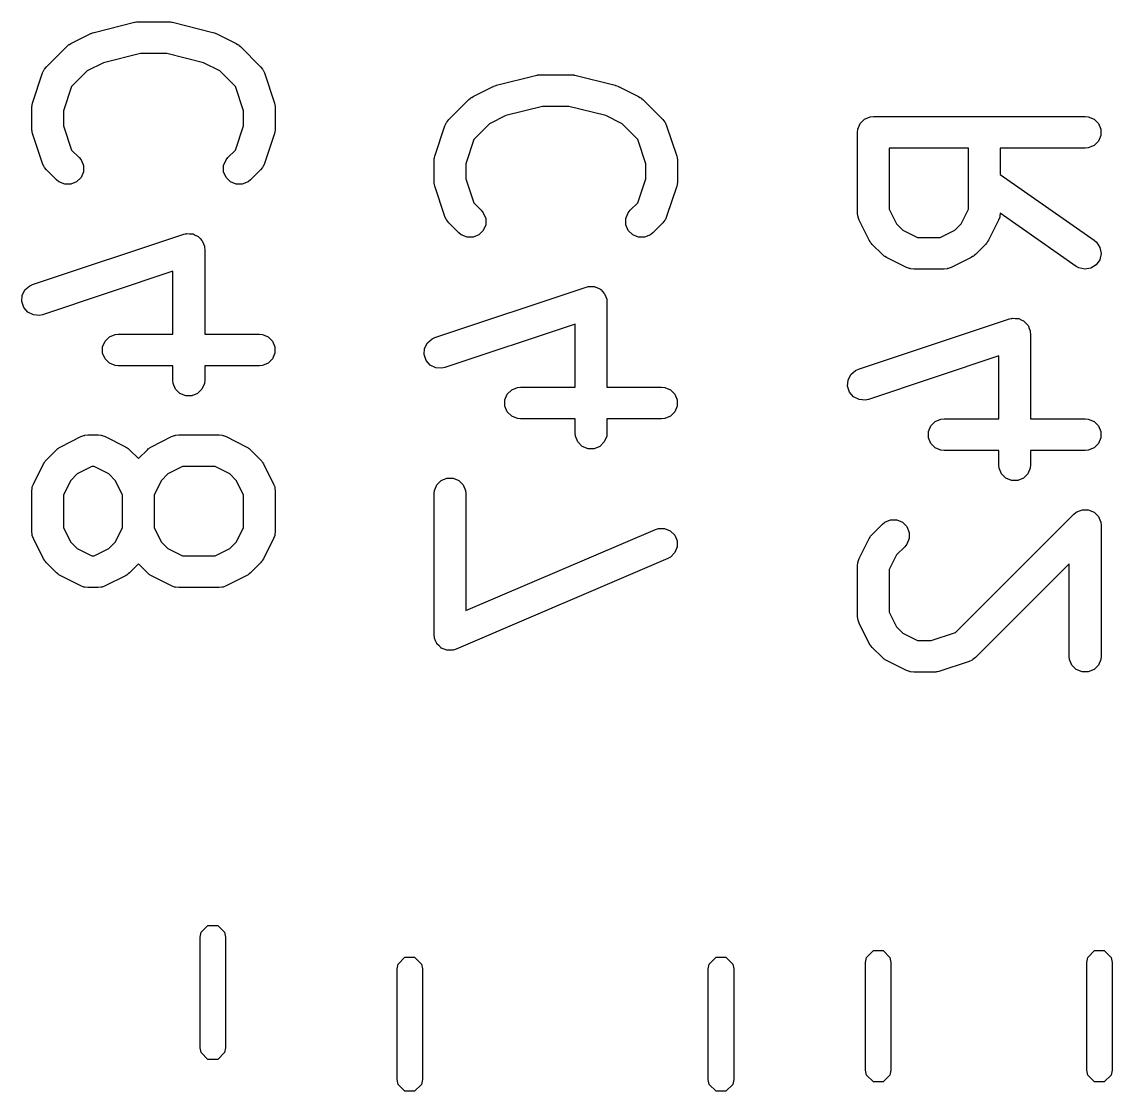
# Model space of a CAD drawing. Header units: inches. Extents: x 1.47 to 5.17, y -6.85 to -1.2.
# Drawn here: x 2.5722 to 2.7749, y -5.1759 to -4.9769 of the extents above; entities that cross this region are included whole.
import ezdxf

# ---------------------------------------------------------------- set-up
doc = ezdxf.new("R2010")
doc.units = ezdxf.units.IN
doc.header["$MEASUREMENT"] = 0
doc.layers.add('B.Silkscreen', color=31, linetype='CONTINUOUS', true_color=0xe8b2a7)

msp = doc.modelspace()

# ---------------------------------------------------------------- linework, layer by layer
at = {"layer": 'B.Silkscreen', "linetype": 'CONTINUOUS'}
for p, q in [((2.58562, -4.97886), (2.59312, -4.97698)), ((2.59312, -4.97698), (2.59322, -4.97697)), ((2.59322, -4.97697), (2.59326, -4.97695)), ((2.59326, -4.97695), (2.59348, -4.97693)), ((2.59348, -4.97693), (2.59369, -4.9769)), ((2.59369, -4.9769), (2.59373, -4.9769)), ((2.59373, -4.9769), (2.59383, -4.97689)), ((2.59383, -4.97689), (2.59946, -4.97689)), ((2.59946, -4.97689), (2.59956, -4.9769)), ((2.59956, -4.9769), (2.5996, -4.9769)), ((2.5996, -4.9769), (2.59982, -4.97693)), ((2.59982, -4.97693), (2.60003, -4.97695)), ((2.60003, -4.97695), (2.60007, -4.97697)), ((2.60007, -4.97697), (2.60017, -4.97698)), ((2.60017, -4.97698), (2.60767, -4.97886)), ((2.58127, -4.98095), (2.58501, -4.97908)), ((2.58501, -4.97908), (2.58506, -4.97906)), ((2.58506, -4.97906), (2.58507, -4.97905)), ((2.58507, -4.97905), (2.58532, -4.97896)), ((2.58532, -4.97896), (2.58556, -4.97887)), ((2.58556, -4.97887), (2.58558, -4.97887)), ((2.58558, -4.97887), (2.58562, -4.97886)), ((2.60767, -4.97886), (2.60772, -4.97887)), ((2.60772, -4.97887), (2.60774, -4.97887)), ((2.60774, -4.97887), (2.60798, -4.97896)), ((2.60798, -4.97896), (2.60822, -4.97905)), ((2.60822, -4.97905), (2.60824, -4.97906)), ((2.60824, -4.97906), (2.60828, -4.97908)), ((2.60828, -4.97908), (2.61203, -4.98095)), ((2.5805, -4.98151), (2.58072, -4.98132)), ((2.58072, -4.98132), (2.58078, -4.98126)), ((2.58078, -4.98126), (2.58086, -4.98121)), ((2.58086, -4.98121), (2.58095, -4.98114)), ((2.58095, -4.98114), (2.58102, -4.98111)), ((2.58102, -4.98111), (2.58127, -4.98095)), ((2.61203, -4.98095), (2.61228, -4.98111)), ((2.61228, -4.98111), (2.61235, -4.98114)), ((2.61235, -4.98114), (2.61243, -4.98121)), ((2.61243, -4.98121), (2.61252, -4.98126)), ((2.61252, -4.98126), (2.61257, -4.98132)), ((2.61257, -4.98132), (2.6128, -4.98151)), ((2.57675, -4.98526), (2.5805, -4.98151)), ((2.5942, -4.9828), (2.58737, -4.98451)), ((2.5991, -4.9828), (2.5942, -4.9828)), ((2.60593, -4.98451), (2.5991, -4.9828)), ((2.6128, -4.98151), (2.61654, -4.98526)), ((2.57638, -4.9857), (2.57675, -4.98526)), ((2.58737, -4.98451), (2.58433, -4.98602)), ((2.60896, -4.98602), (2.60593, -4.98451)), ((2.61654, -4.98526), (2.61691, -4.9857)), ((2.57416, -4.99204), (2.57603, -4.98641)), ((2.57603, -4.98641), (2.57627, -4.98588)), ((2.57627, -4.98588), (2.57634, -4.9858)), ((2.57634, -4.9858), (2.57638, -4.9857)), ((2.58433, -4.98602), (2.58142, -4.98894)), ((2.61188, -4.98894), (2.60896, -4.98602)), ((2.61691, -4.9857), (2.61695, -4.9858)), ((2.61695, -4.9858), (2.61702, -4.98588)), ((2.61702, -4.98588), (2.61726, -4.98641)), ((2.61726, -4.98641), (2.61913, -4.99204)), ((2.66042, -4.9887), (2.66792, -4.98682)), ((2.66792, -4.98682), (2.66802, -4.98681)), ((2.66802, -4.98681), (2.66806, -4.98679)), ((2.66806, -4.98679), (2.66828, -4.98677)), ((2.66828, -4.98677), (2.66849, -4.98674)), ((2.66849, -4.98674), (2.66854, -4.98675)), ((2.66854, -4.98675), (2.66864, -4.98674)), ((2.66864, -4.98674), (2.67426, -4.98674)), ((2.67426, -4.98674), (2.67436, -4.98675)), ((2.67436, -4.98675), (2.67441, -4.98674)), ((2.67441, -4.98674), (2.67462, -4.98677)), ((2.67462, -4.98677), (2.67484, -4.98679)), ((2.67484, -4.98679), (2.67488, -4.98681)), ((2.67488, -4.98681), (2.67498, -4.98682)), ((2.67498, -4.98682), (2.68248, -4.9887)), ((2.58142, -4.98894), (2.57991, -4.99345)), ((2.61338, -4.99345), (2.61188, -4.98894)), ((2.65607, -4.9908), (2.65982, -4.98892)), ((2.65982, -4.98892), (2.65986, -4.98891)), ((2.65986, -4.98891), (2.65988, -4.98889)), ((2.65988, -4.98889), (2.66012, -4.98881)), ((2.66012, -4.98881), (2.66036, -4.98872)), ((2.66036, -4.98872), (2.66038, -4.98871)), ((2.66038, -4.98871), (2.66042, -4.9887)), ((2.68248, -4.9887), (2.68252, -4.98871)), ((2.68252, -4.98871), (2.68254, -4.98872)), ((2.68254, -4.98872), (2.68278, -4.98881)), ((2.68278, -4.98881), (2.68302, -4.98889)), ((2.68302, -4.98889), (2.68304, -4.98891)), ((2.68304, -4.98891), (2.68308, -4.98892)), ((2.68308, -4.98892), (2.68683, -4.9908)), ((2.65155, -4.9951), (2.6553, -4.99135)), ((2.6553, -4.99135), (2.65553, -4.99116)), ((2.65553, -4.99116), (2.65558, -4.99111)), ((2.65558, -4.99111), (2.65567, -4.99105)), ((2.65567, -4.99105), (2.65575, -4.99098)), ((2.65575, -4.99098), (2.65582, -4.99095)), ((2.65582, -4.99095), (2.65607, -4.9908)), ((2.68683, -4.9908), (2.68708, -4.99095)), ((2.68708, -4.99095), (2.68715, -4.99098)), ((2.68715, -4.99098), (2.68723, -4.99105)), ((2.68723, -4.99105), (2.68732, -4.99111)), ((2.68732, -4.99111), (2.68737, -4.99116)), ((2.68737, -4.99116), (2.6876, -4.99135)), ((2.6876, -4.99135), (2.69135, -4.9951)), ((2.57401, -4.99297), (2.57404, -4.99268)), ((2.57401, -4.99672), (2.57401, -4.99297)), ((2.57403, -4.9926), (2.57406, -4.9925)), ((2.57404, -4.99268), (2.57403, -4.9926)), ((2.57406, -4.9925), (2.57407, -4.99239)), ((2.57407, -4.99239), (2.5741, -4.99232)), ((2.5741, -4.99232), (2.57416, -4.99204)), ((2.57991, -4.99345), (2.57991, -4.99624)), ((2.61338, -4.99624), (2.61338, -4.99345)), ((2.61913, -4.99204), (2.6192, -4.99232)), ((2.6192, -4.99232), (2.61923, -4.99239)), ((2.61923, -4.99239), (2.61924, -4.9925)), ((2.61924, -4.9925), (2.61926, -4.9926)), ((2.61926, -4.9926), (2.61926, -4.99268)), ((2.61926, -4.99268), (2.61928, -4.99297)), ((2.61928, -4.99297), (2.61928, -4.99672)), ((2.669, -4.99264), (2.66217, -4.99435)), ((2.6739, -4.99264), (2.669, -4.99264)), ((2.68073, -4.99435), (2.6739, -4.99264)), ((2.65114, -4.99565), (2.65118, -4.99555)), ((2.65118, -4.99555), (2.65155, -4.9951)), ((2.66217, -4.99435), (2.65914, -4.99587)), ((2.68376, -4.99587), (2.68073, -4.99435)), ((2.69135, -4.9951), (2.69171, -4.99555)), ((2.69171, -4.99555), (2.69176, -4.99565)), ((2.72805, -4.99583), (2.72886, -4.99501)), ((2.72886, -4.99501), (2.72993, -4.99457)), ((2.72993, -4.99457), (2.7305, -4.99452)), ((2.7305, -4.99452), (2.76987, -4.99452)), ((2.76987, -4.99452), (2.77045, -4.99457)), ((2.77045, -4.99457), (2.77152, -4.99501)), ((2.77152, -4.99501), (2.77233, -4.99583)), ((2.57404, -4.99701), (2.57401, -4.99672)), ((2.57403, -4.99709), (2.57404, -4.99701)), ((2.57406, -4.99719), (2.57403, -4.99709)), ((2.57407, -4.9973), (2.57406, -4.99719)), ((2.5741, -4.99737), (2.57407, -4.9973)), ((2.57416, -4.99765), (2.5741, -4.99737)), ((2.57991, -4.99624), (2.58142, -5.00075)), ((2.61188, -5.00075), (2.61338, -4.99624)), ((2.6192, -4.99737), (2.61913, -4.99765)), ((2.61923, -4.9973), (2.6192, -4.99737)), ((2.61924, -4.99719), (2.61923, -4.9973)), ((2.61926, -4.99709), (2.61924, -4.99719)), ((2.61928, -4.99672), (2.61926, -4.99701)), ((2.61926, -4.99701), (2.61926, -4.99709)), ((2.64896, -5.00188), (2.65084, -4.99625)), ((2.65084, -4.99625), (2.65107, -4.99573)), ((2.65107, -4.99573), (2.65114, -4.99565)), ((2.65914, -4.99587), (2.65622, -4.99878)), ((2.68668, -4.99878), (2.68376, -4.99587)), ((2.69176, -4.99565), (2.69183, -4.99573)), ((2.69183, -4.99573), (2.69206, -4.99625)), ((2.69206, -4.99625), (2.69394, -5.00188)), ((2.72755, -4.99747), (2.72761, -4.99689)), ((2.72755, -5.01247), (2.72755, -4.99747)), ((2.72761, -4.99689), (2.72805, -4.99583)), ((2.77233, -4.99583), (2.77277, -4.99689)), ((2.77277, -4.99689), (2.77277, -4.99805)), ((2.57603, -5.00328), (2.57416, -4.99765)), ((2.61913, -4.99765), (2.61726, -5.00328)), ((2.65622, -4.99878), (2.65472, -5.00329)), ((2.68818, -5.00329), (2.68668, -4.99878)), ((2.77233, -4.99911), (2.77152, -4.99992)), ((2.77277, -4.99805), (2.77233, -4.99911)), ((2.58142, -5.00075), (2.5828, -5.00213)), ((2.61049, -5.00213), (2.61188, -5.00075)), ((2.74817, -5.00042), (2.73346, -5.00042)), ((2.73346, -5.00042), (2.73346, -5.01177)), ((2.74817, -5.01177), (2.74817, -5.00042)), ((2.76987, -5.00042), (2.75408, -5.00042)), ((2.75408, -5.00042), (2.75408, -5.00531)), ((2.77045, -5.00037), (2.76987, -5.00042)), ((2.77152, -4.99992), (2.77045, -5.00037)), ((2.57627, -5.00381), (2.57603, -5.00328)), ((2.5828, -5.00213), (2.58317, -5.00258)), ((2.58317, -5.00258), (2.58361, -5.00364)), ((2.58361, -5.00364), (2.58361, -5.00479)), ((2.60969, -5.00364), (2.61013, -5.00258)), ((2.60969, -5.00479), (2.60969, -5.00364)), ((2.61013, -5.00258), (2.61049, -5.00213)), ((2.61726, -5.00328), (2.61702, -5.00381)), ((2.64881, -5.00281), (2.64884, -5.00252)), ((2.64881, -5.00656), (2.64881, -5.00281)), ((2.64883, -5.00244), (2.64886, -5.00234)), ((2.64884, -5.00252), (2.64883, -5.00244)), ((2.64886, -5.00234), (2.64887, -5.00224)), ((2.64887, -5.00224), (2.6489, -5.00216)), ((2.6489, -5.00216), (2.64896, -5.00188)), ((2.65472, -5.00329), (2.65472, -5.00608)), ((2.68818, -5.00608), (2.68818, -5.00329)), ((2.69394, -5.00188), (2.694, -5.00216)), ((2.694, -5.00216), (2.69403, -5.00224)), ((2.69403, -5.00224), (2.69404, -5.00234)), ((2.69404, -5.00234), (2.69406, -5.00244)), ((2.69406, -5.00244), (2.69406, -5.00252)), ((2.69406, -5.00252), (2.69409, -5.00281)), ((2.69409, -5.00281), (2.69409, -5.00656)), ((2.57634, -5.00389), (2.57627, -5.00381)), ((2.57638, -5.00398), (2.57634, -5.00389)), ((2.57675, -5.00443), (2.57638, -5.00398)), ((2.57862, -5.00631), (2.57675, -5.00443)), ((2.58361, -5.00479), (2.58317, -5.00586)), ((2.61013, -5.00586), (2.60969, -5.00479)), ((2.61654, -5.00443), (2.61467, -5.00631)), ((2.61691, -5.00398), (2.61654, -5.00443)), ((2.61695, -5.00389), (2.61691, -5.00398)), ((2.61702, -5.00381), (2.61695, -5.00389)), ((2.75408, -5.00531), (2.77157, -5.01755)), ((2.57907, -5.00667), (2.57862, -5.00631)), ((2.58013, -5.00711), (2.57907, -5.00667)), ((2.58129, -5.00711), (2.58013, -5.00711)), ((2.58235, -5.00667), (2.58129, -5.00711)), ((2.58317, -5.00586), (2.58235, -5.00667)), ((2.61094, -5.00667), (2.61013, -5.00586)), ((2.61201, -5.00711), (2.61094, -5.00667)), ((2.61316, -5.00711), (2.61201, -5.00711)), ((2.61422, -5.00667), (2.61316, -5.00711)), ((2.61467, -5.00631), (2.61422, -5.00667)), ((2.64884, -5.00685), (2.64881, -5.00656)), ((2.64883, -5.00693), (2.64884, -5.00685)), ((2.64886, -5.00703), (2.64883, -5.00693)), ((2.64887, -5.00714), (2.64886, -5.00703)), ((2.6489, -5.00721), (2.64887, -5.00714)), ((2.64896, -5.0075), (2.6489, -5.00721)), ((2.65084, -5.01312), (2.64896, -5.0075)), ((2.65472, -5.00608), (2.65622, -5.01059)), ((2.68668, -5.01059), (2.68818, -5.00608)), ((2.69394, -5.0075), (2.69206, -5.01312)), ((2.694, -5.00721), (2.69394, -5.0075)), ((2.69403, -5.00714), (2.694, -5.00721)), ((2.69404, -5.00703), (2.69403, -5.00714)), ((2.69406, -5.00693), (2.69404, -5.00703)), ((2.69409, -5.00656), (2.69406, -5.00685)), ((2.69406, -5.00685), (2.69406, -5.00693)), ((2.65622, -5.01059), (2.6576, -5.01197)), ((2.6853, -5.01197), (2.68668, -5.01059)), ((2.73346, -5.01177), (2.73481, -5.01447)), ((2.74683, -5.01447), (2.74817, -5.01177)), ((2.65107, -5.01365), (2.65084, -5.01312)), ((2.65114, -5.01373), (2.65107, -5.01365)), ((2.65118, -5.01383), (2.65114, -5.01373)), ((2.65155, -5.01427), (2.65118, -5.01383)), ((2.6576, -5.01197), (2.65797, -5.01242)), ((2.65797, -5.01242), (2.65841, -5.01348)), ((2.65841, -5.01348), (2.65841, -5.01464)), ((2.68449, -5.01348), (2.68493, -5.01242)), ((2.68449, -5.01464), (2.68449, -5.01348)), ((2.68493, -5.01242), (2.6853, -5.01197)), ((2.69171, -5.01383), (2.69135, -5.01427)), ((2.69176, -5.01373), (2.69171, -5.01383)), ((2.69183, -5.01365), (2.69176, -5.01373)), ((2.69206, -5.01312), (2.69183, -5.01365)), ((2.72761, -5.01304), (2.72755, -5.01247)), ((2.72765, -5.01314), (2.72761, -5.01304)), ((2.72766, -5.01325), (2.72765, -5.01314)), ((2.72786, -5.01379), (2.72766, -5.01325)), ((2.72974, -5.01754), (2.72786, -5.01379)), ((2.75377, -5.01379), (2.75189, -5.01754)), ((2.75398, -5.01325), (2.75377, -5.01379)), ((2.75402, -5.01304), (2.75398, -5.01314)), ((2.75398, -5.01314), (2.75398, -5.01325)), ((2.75408, -5.01251), (2.75402, -5.01304)), ((2.76818, -5.02239), (2.75408, -5.01251)), ((2.65343, -5.01615), (2.65155, -5.01427)), ((2.65797, -5.0157), (2.65715, -5.01652)), ((2.65841, -5.01464), (2.65797, -5.0157)), ((2.68493, -5.0157), (2.68449, -5.01464)), ((2.68574, -5.01652), (2.68493, -5.0157)), ((2.69135, -5.01427), (2.68947, -5.01615)), ((2.73481, -5.01447), (2.736, -5.01566)), ((2.736, -5.01566), (2.7387, -5.01701)), ((2.74293, -5.01701), (2.74563, -5.01566)), ((2.74563, -5.01566), (2.74683, -5.01447)), ((2.57415, -5.02579), (2.60227, -5.01642)), ((2.60227, -5.01642), (2.60256, -5.01635)), ((2.60256, -5.01635), (2.60263, -5.01632)), ((2.60263, -5.01632), (2.60269, -5.01632)), ((2.60269, -5.01632), (2.60284, -5.01629)), ((2.60284, -5.01629), (2.60331, -5.01632)), ((2.60331, -5.01632), (2.60378, -5.01632)), ((2.60378, -5.01632), (2.60388, -5.01636)), ((2.60388, -5.01636), (2.60399, -5.01637)), ((2.60399, -5.01637), (2.60441, -5.01658)), ((2.60441, -5.01658), (2.60485, -5.01676)), ((2.60485, -5.01676), (2.60492, -5.01684)), ((2.60492, -5.01684), (2.60502, -5.01688)), ((2.60502, -5.01688), (2.60533, -5.01724)), ((2.60533, -5.01724), (2.60566, -5.01758)), ((2.60566, -5.01758), (2.6057, -5.01767)), ((2.6057, -5.01767), (2.60577, -5.01775)), ((2.60577, -5.01775), (2.60592, -5.0182)), ((2.65387, -5.01652), (2.65343, -5.01615)), ((2.65494, -5.01696), (2.65387, -5.01652)), ((2.65609, -5.01696), (2.65494, -5.01696)), ((2.65715, -5.01652), (2.65609, -5.01696)), ((2.68681, -5.01696), (2.68574, -5.01652)), ((2.68796, -5.01696), (2.68681, -5.01696)), ((2.68903, -5.01652), (2.68796, -5.01696)), ((2.68947, -5.01615), (2.68903, -5.01652)), ((2.72989, -5.01779), (2.72974, -5.01754)), ((2.72992, -5.01786), (2.72989, -5.01779)), ((2.72999, -5.01794), (2.72992, -5.01786)), ((2.7387, -5.01701), (2.74293, -5.01701)), ((2.75171, -5.01786), (2.75164, -5.01794)), ((2.75174, -5.01779), (2.75171, -5.01786)), ((2.75189, -5.01754), (2.75174, -5.01779)), ((2.77157, -5.01755), (2.77201, -5.01792)), ((2.77201, -5.01792), (2.77263, -5.0189)), ((2.60592, -5.0182), (2.6061, -5.01864)), ((2.6061, -5.01864), (2.60612, -5.01879)), ((2.60612, -5.01879), (2.60614, -5.01885)), ((2.60614, -5.01885), (2.60613, -5.01892)), ((2.60613, -5.01892), (2.60616, -5.01922)), ((2.60616, -5.01922), (2.60616, -5.03501)), ((2.73005, -5.01803), (2.72999, -5.01794)), ((2.73011, -5.01808), (2.73005, -5.01803)), ((2.73029, -5.0183), (2.73011, -5.01808)), ((2.73217, -5.02018), (2.73029, -5.0183)), ((2.75134, -5.0183), (2.74947, -5.02018)), ((2.75153, -5.01808), (2.75134, -5.0183)), ((2.75158, -5.01803), (2.75153, -5.01808)), ((2.75164, -5.01794), (2.75158, -5.01803)), ((2.77263, -5.0189), (2.77283, -5.02003)), ((2.73239, -5.02037), (2.73217, -5.02018)), ((2.73244, -5.02042), (2.73239, -5.02037)), ((2.73253, -5.02048), (2.73244, -5.02042)), ((2.73261, -5.02055), (2.73253, -5.02048)), ((2.73269, -5.02058), (2.73261, -5.02055)), ((2.73293, -5.02073), (2.73269, -5.02058)), ((2.73668, -5.02261), (2.73293, -5.02073)), ((2.7487, -5.02073), (2.74495, -5.02261)), ((2.74895, -5.02058), (2.7487, -5.02073)), ((2.74902, -5.02055), (2.74895, -5.02058)), ((2.7491, -5.02048), (2.74902, -5.02055)), ((2.74919, -5.02042), (2.7491, -5.02048)), ((2.74924, -5.02037), (2.74919, -5.02042)), ((2.74947, -5.02018), (2.74924, -5.02037)), ((2.77258, -5.02116), (2.77192, -5.0221)), ((2.77283, -5.02003), (2.77258, -5.02116)), ((2.60026, -5.02331), (2.57602, -5.03139)), ((2.60026, -5.03501), (2.60026, -5.02331)), ((2.73722, -5.02281), (2.73668, -5.02261)), ((2.73733, -5.02282), (2.73722, -5.02281)), ((2.73743, -5.02286), (2.73733, -5.02282)), ((2.738, -5.02292), (2.73743, -5.02286)), ((2.74363, -5.02292), (2.738, -5.02292)), ((2.7442, -5.02286), (2.74363, -5.02292)), ((2.7443, -5.02282), (2.7442, -5.02286)), ((2.74441, -5.02281), (2.7443, -5.02282)), ((2.74495, -5.02261), (2.74441, -5.02281)), ((2.76869, -5.02267), (2.76818, -5.02239)), ((2.76981, -5.02292), (2.76869, -5.02267)), ((2.77095, -5.02272), (2.76981, -5.02292)), ((2.77192, -5.0221), (2.77095, -5.02272)), ((2.57275, -5.02678), (2.57362, -5.02602)), ((2.57362, -5.02602), (2.57415, -5.02579)), ((2.57216, -5.02896), (2.57224, -5.02781)), ((2.57224, -5.02781), (2.57275, -5.02678)), ((2.64896, -5.03563), (2.67708, -5.02626)), ((2.67708, -5.02626), (2.67736, -5.02619)), ((2.67736, -5.02619), (2.67744, -5.02616)), ((2.67744, -5.02616), (2.67749, -5.02616)), ((2.67749, -5.02616), (2.67764, -5.02613)), ((2.67764, -5.02613), (2.67811, -5.02616)), ((2.67811, -5.02616), (2.67859, -5.02616)), ((2.67859, -5.02616), (2.67869, -5.0262)), ((2.67869, -5.0262), (2.67879, -5.02621)), ((2.67879, -5.02621), (2.67921, -5.02642)), ((2.67921, -5.02642), (2.67965, -5.0266)), ((2.67965, -5.0266), (2.67973, -5.02668)), ((2.67973, -5.02668), (2.67982, -5.02673)), ((2.67982, -5.02673), (2.68013, -5.02708)), ((2.68013, -5.02708), (2.68047, -5.02742)), ((2.68047, -5.02742), (2.68051, -5.02752)), ((2.68051, -5.02752), (2.68058, -5.0276)), ((2.68058, -5.0276), (2.68073, -5.02805)), ((2.68073, -5.02805), (2.68091, -5.02848)), ((2.57252, -5.03005), (2.57216, -5.02896)), ((2.57328, -5.03092), (2.57252, -5.03005)), ((2.68091, -5.02848), (2.68092, -5.02863)), ((2.68092, -5.02863), (2.68094, -5.02869)), ((2.68094, -5.02869), (2.68094, -5.02877)), ((2.68094, -5.02877), (2.68096, -5.02906)), ((2.68096, -5.02906), (2.68096, -5.04485)), ((2.57431, -5.03144), (2.57328, -5.03092)), ((2.57546, -5.03152), (2.57431, -5.03144)), ((2.57602, -5.03139), (2.57546, -5.03152)), ((2.75582, -5.03216), (2.7561, -5.0321)), ((2.7561, -5.0321), (2.75618, -5.03207)), ((2.75618, -5.03207), (2.75623, -5.03207)), ((2.75623, -5.03207), (2.75638, -5.03203)), ((2.75638, -5.03203), (2.75685, -5.03207)), ((2.75685, -5.03207), (2.75733, -5.03207)), ((2.75733, -5.03207), (2.75743, -5.03211)), ((2.75743, -5.03211), (2.75753, -5.03212)), ((2.75753, -5.03212), (2.75795, -5.03233)), ((2.67506, -5.03316), (2.65082, -5.04123)), ((2.67506, -5.04485), (2.67506, -5.03316)), ((2.7277, -5.04154), (2.75582, -5.03216)), ((2.75795, -5.03233), (2.75839, -5.03251)), ((2.75839, -5.03251), (2.75847, -5.03258)), ((2.75847, -5.03258), (2.75856, -5.03263)), ((2.75856, -5.03263), (2.75887, -5.03299)), ((2.75887, -5.03299), (2.75921, -5.03332)), ((2.75921, -5.03332), (2.75925, -5.03342)), ((2.75925, -5.03342), (2.75932, -5.0335)), ((2.75932, -5.0335), (2.75947, -5.03395)), ((2.75947, -5.03395), (2.75965, -5.03439)), ((2.58763, -5.03632), (2.58844, -5.03551)), ((2.58844, -5.03551), (2.58951, -5.03507)), ((2.58951, -5.03507), (2.59008, -5.03501)), ((2.59008, -5.03501), (2.60026, -5.03501)), ((2.60616, -5.03501), (2.61633, -5.03501)), ((2.61633, -5.03501), (2.61691, -5.03507)), ((2.61691, -5.03507), (2.61797, -5.03551)), ((2.61797, -5.03551), (2.61879, -5.03632)), ((2.64756, -5.03662), (2.64843, -5.03587)), ((2.64843, -5.03587), (2.64896, -5.03563)), ((2.75965, -5.03439), (2.75966, -5.03454)), ((2.75966, -5.03454), (2.75968, -5.0346)), ((2.75968, -5.0346), (2.75968, -5.03467)), ((2.75968, -5.03467), (2.7597, -5.03496)), ((2.7597, -5.03496), (2.7597, -5.05076)), ((2.58719, -5.03739), (2.58763, -5.03632)), ((2.58719, -5.03854), (2.58719, -5.03739)), ((2.61879, -5.03632), (2.61923, -5.03739)), ((2.61923, -5.03739), (2.61923, -5.03854)), ((2.64696, -5.0388), (2.64704, -5.03765)), ((2.64704, -5.03765), (2.64756, -5.03662)), ((2.58763, -5.0396), (2.58719, -5.03854)), ((2.58844, -5.04042), (2.58763, -5.0396)), ((2.61879, -5.0396), (2.61797, -5.04042)), ((2.61923, -5.03854), (2.61879, -5.0396)), ((2.64732, -5.03989), (2.64696, -5.0388)), ((2.64808, -5.04077), (2.64732, -5.03989)), ((2.7538, -5.03906), (2.72956, -5.04714)), ((2.7538, -5.05076), (2.7538, -5.03906)), ((2.58951, -5.04086), (2.58844, -5.04042)), ((2.59008, -5.04092), (2.58951, -5.04086)), ((2.60026, -5.04092), (2.59008, -5.04092)), ((2.60026, -5.04359), (2.60026, -5.04092)), ((2.61633, -5.04092), (2.60616, -5.04092)), ((2.60616, -5.04092), (2.60616, -5.04359)), ((2.61691, -5.04086), (2.61633, -5.04092)), ((2.61797, -5.04042), (2.61691, -5.04086)), ((2.64911, -5.04128), (2.64808, -5.04077)), ((2.65026, -5.04136), (2.64911, -5.04128)), ((2.65082, -5.04123), (2.65026, -5.04136)), ((2.7263, -5.04253), (2.72717, -5.04177)), ((2.72717, -5.04177), (2.7277, -5.04154)), ((2.60031, -5.04416), (2.60026, -5.04359)), ((2.60075, -5.04523), (2.60031, -5.04416)), ((2.6061, -5.04416), (2.60566, -5.04523)), ((2.60616, -5.04359), (2.6061, -5.04416)), ((2.7257, -5.04471), (2.72578, -5.04356)), ((2.72578, -5.04356), (2.7263, -5.04253)), ((2.60157, -5.04604), (2.60075, -5.04523)), ((2.60263, -5.04648), (2.60157, -5.04604)), ((2.60485, -5.04604), (2.60378, -5.04648)), ((2.60566, -5.04523), (2.60485, -5.04604)), ((2.66199, -5.04723), (2.66243, -5.04617)), ((2.66243, -5.04617), (2.66325, -5.04535)), ((2.66325, -5.04535), (2.66431, -5.04491)), ((2.66431, -5.04491), (2.66489, -5.04485)), ((2.66489, -5.04485), (2.67506, -5.04485)), ((2.68096, -5.04485), (2.69113, -5.04485)), ((2.69113, -5.04485), (2.69171, -5.04491)), ((2.69171, -5.04491), (2.69278, -5.04535)), ((2.69278, -5.04535), (2.69359, -5.04617)), ((2.69359, -5.04617), (2.69403, -5.04723)), ((2.72606, -5.0458), (2.7257, -5.04471)), ((2.72682, -5.04667), (2.72606, -5.0458)), ((2.60378, -5.04648), (2.60263, -5.04648)), ((2.66199, -5.04838), (2.66199, -5.04723)), ((2.69403, -5.04723), (2.69403, -5.04838)), ((2.72785, -5.04719), (2.72682, -5.04667)), ((2.729, -5.04727), (2.72785, -5.04719)), ((2.72956, -5.04714), (2.729, -5.04727)), ((2.66243, -5.04945), (2.66199, -5.04838)), ((2.66325, -5.05026), (2.66243, -5.04945)), ((2.66431, -5.0507), (2.66325, -5.05026)), ((2.69278, -5.05026), (2.69171, -5.0507)), ((2.69359, -5.04945), (2.69278, -5.05026)), ((2.69403, -5.04838), (2.69359, -5.04945)), ((2.66489, -5.05076), (2.66431, -5.0507)), ((2.67506, -5.05076), (2.66489, -5.05076)), ((2.67506, -5.05343), (2.67506, -5.05076)), ((2.69113, -5.05076), (2.68096, -5.05076)), ((2.68096, -5.05076), (2.68096, -5.05343)), ((2.69171, -5.0507), (2.69113, -5.05076)), ((2.74073, -5.05314), (2.74117, -5.05207)), ((2.74117, -5.05207), (2.74199, -5.05126)), ((2.74199, -5.05126), (2.74305, -5.05082)), ((2.74305, -5.05082), (2.74363, -5.05076)), ((2.74363, -5.05076), (2.7538, -5.05076)), ((2.7597, -5.05076), (2.76987, -5.05076)), ((2.76987, -5.05076), (2.77045, -5.05082)), ((2.77045, -5.05082), (2.77152, -5.05126)), ((2.77152, -5.05126), (2.77233, -5.05207)), ((2.77233, -5.05207), (2.77277, -5.05314)), ((2.57939, -5.05595), (2.58314, -5.05407)), ((2.58314, -5.05407), (2.58368, -5.05386)), ((2.58368, -5.05386), (2.58379, -5.05386)), ((2.58379, -5.05386), (2.58388, -5.05382)), ((2.58388, -5.05382), (2.58446, -5.05376)), ((2.58446, -5.05376), (2.58634, -5.05376)), ((2.58634, -5.05376), (2.58691, -5.05382)), ((2.58691, -5.05382), (2.58701, -5.05386)), ((2.58701, -5.05386), (2.58712, -5.05386)), ((2.58712, -5.05386), (2.58766, -5.05407)), ((2.58766, -5.05407), (2.59141, -5.05595)), ((2.59626, -5.05595), (2.60001, -5.05407)), ((2.60001, -5.05407), (2.60055, -5.05386)), ((2.60055, -5.05386), (2.60066, -5.05386)), ((2.60066, -5.05386), (2.60076, -5.05382)), ((2.60076, -5.05382), (2.60133, -5.05376)), ((2.60133, -5.05376), (2.60883, -5.05376)), ((2.60883, -5.05376), (2.60941, -5.05382)), ((2.60941, -5.05382), (2.60951, -5.05386)), ((2.60951, -5.05386), (2.60961, -5.05386)), ((2.60961, -5.05386), (2.61015, -5.05407)), ((2.61015, -5.05407), (2.6139, -5.05595)), ((2.67512, -5.05401), (2.67506, -5.05343)), ((2.67556, -5.05507), (2.67512, -5.05401)), ((2.68091, -5.05401), (2.68047, -5.05507)), ((2.68096, -5.05343), (2.68091, -5.05401)), ((2.74073, -5.05429), (2.74073, -5.05314)), ((2.74117, -5.05535), (2.74073, -5.05429)), ((2.77277, -5.05429), (2.77233, -5.05535)), ((2.77277, -5.05314), (2.77277, -5.05429)), ((2.57862, -5.0565), (2.57885, -5.05631)), ((2.57885, -5.05631), (2.5789, -5.05625)), ((2.5789, -5.05625), (2.57899, -5.0562)), ((2.57899, -5.0562), (2.57907, -5.05613)), ((2.57907, -5.05613), (2.57914, -5.0561)), ((2.57914, -5.0561), (2.57939, -5.05595)), ((2.59141, -5.05595), (2.59165, -5.0561)), ((2.59165, -5.0561), (2.59173, -5.05613)), ((2.59173, -5.05613), (2.59181, -5.0562)), ((2.59181, -5.0562), (2.5919, -5.05625)), ((2.5919, -5.05625), (2.59195, -5.05631)), ((2.59195, -5.05631), (2.59217, -5.0565)), ((2.5955, -5.0565), (2.59572, -5.05631)), ((2.59572, -5.05631), (2.59577, -5.05625)), ((2.59577, -5.05625), (2.59586, -5.0562)), ((2.59586, -5.0562), (2.59594, -5.05613)), ((2.59594, -5.05613), (2.59602, -5.0561)), ((2.59602, -5.0561), (2.59626, -5.05595)), ((2.6139, -5.05595), (2.61415, -5.0561)), ((2.61415, -5.0561), (2.61422, -5.05613)), ((2.61422, -5.05613), (2.6143, -5.0562)), ((2.6143, -5.0562), (2.61439, -5.05625)), ((2.61439, -5.05625), (2.61444, -5.05631)), ((2.61444, -5.05631), (2.61467, -5.0565)), ((2.67637, -5.05589), (2.67556, -5.05507)), ((2.67744, -5.05633), (2.67637, -5.05589)), ((2.67859, -5.05633), (2.67744, -5.05633)), ((2.67965, -5.05589), (2.67859, -5.05633)), ((2.68047, -5.05507), (2.67965, -5.05589)), ((2.74199, -5.05617), (2.74117, -5.05535)), ((2.74305, -5.05661), (2.74199, -5.05617)), ((2.77152, -5.05617), (2.77045, -5.05661)), ((2.77233, -5.05535), (2.77152, -5.05617)), ((2.57656, -5.0586), (2.57675, -5.05837)), ((2.57675, -5.05837), (2.57862, -5.0565)), ((2.59217, -5.0565), (2.59383, -5.05816)), ((2.59383, -5.05816), (2.5955, -5.0565)), ((2.61467, -5.0565), (2.61654, -5.05837)), ((2.61654, -5.05837), (2.61673, -5.0586)), ((2.74363, -5.05666), (2.74305, -5.05661)), ((2.7538, -5.05666), (2.74363, -5.05666)), ((2.7538, -5.05934), (2.7538, -5.05666)), ((2.76987, -5.05666), (2.7597, -5.05666)), ((2.7597, -5.05666), (2.7597, -5.05934)), ((2.77045, -5.05661), (2.76987, -5.05666)), ((2.57432, -5.06289), (2.5762, -5.05914)), ((2.5762, -5.05914), (2.57635, -5.05889)), ((2.57635, -5.05889), (2.57638, -5.05882)), ((2.57638, -5.05882), (2.57645, -5.05874)), ((2.57645, -5.05874), (2.5765, -5.05865)), ((2.5765, -5.05865), (2.57656, -5.0586)), ((2.58516, -5.05966), (2.58246, -5.06101)), ((2.58564, -5.05966), (2.58516, -5.05966)), ((2.58834, -5.06101), (2.58564, -5.05966)), ((2.60203, -5.05966), (2.59933, -5.06101)), ((2.60814, -5.05966), (2.60203, -5.05966)), ((2.61083, -5.06101), (2.60814, -5.05966)), ((2.61673, -5.0586), (2.61679, -5.05865)), ((2.61679, -5.05865), (2.61685, -5.05874)), ((2.61685, -5.05874), (2.61691, -5.05882)), ((2.61691, -5.05882), (2.61694, -5.05889)), ((2.61694, -5.05889), (2.6171, -5.05914)), ((2.6171, -5.05914), (2.61897, -5.06289)), ((2.75386, -5.05991), (2.7538, -5.05934)), ((2.7543, -5.06098), (2.75386, -5.05991)), ((2.75965, -5.05991), (2.75921, -5.06098)), ((2.7597, -5.05934), (2.75965, -5.05991)), ((2.58126, -5.06221), (2.57991, -5.06491)), ((2.58246, -5.06101), (2.58126, -5.06221)), ((2.58953, -5.06221), (2.58834, -5.06101)), ((2.59088, -5.06491), (2.58953, -5.06221)), ((2.59814, -5.06221), (2.59679, -5.06491)), ((2.59933, -5.06101), (2.59814, -5.06221)), ((2.61203, -5.06221), (2.61083, -5.06101)), ((2.61338, -5.06491), (2.61203, -5.06221)), ((2.64931, -5.06304), (2.65012, -5.06222)), ((2.65012, -5.06222), (2.65119, -5.06178)), ((2.65119, -5.06178), (2.65234, -5.06178)), ((2.65234, -5.06178), (2.6534, -5.06222)), ((2.6534, -5.06222), (2.65422, -5.06304)), ((2.75511, -5.06179), (2.7543, -5.06098)), ((2.75618, -5.06223), (2.75511, -5.06179)), ((2.75733, -5.06223), (2.75618, -5.06223)), ((2.75839, -5.06179), (2.75733, -5.06223)), ((2.75921, -5.06098), (2.75839, -5.06179)), ((2.57401, -5.06421), (2.57407, -5.06363)), ((2.57401, -5.07171), (2.57401, -5.06421)), ((2.57407, -5.06363), (2.57411, -5.06354)), ((2.57411, -5.06343), (2.57432, -5.06289)), ((2.57411, -5.06354), (2.57411, -5.06343)), ((2.61897, -5.06289), (2.61918, -5.06343)), ((2.61918, -5.06343), (2.61919, -5.06354)), ((2.61919, -5.06354), (2.61923, -5.06363)), ((2.61923, -5.06363), (2.61928, -5.06421)), ((2.61928, -5.06421), (2.61928, -5.07171)), ((2.64881, -5.06468), (2.64887, -5.0641)), ((2.64887, -5.0641), (2.64931, -5.06304)), ((2.65422, -5.06304), (2.65466, -5.0641)), ((2.65466, -5.0641), (2.65472, -5.06468)), ((2.57991, -5.06491), (2.57991, -5.07101)), ((2.59088, -5.07101), (2.59088, -5.06491)), ((2.59679, -5.06491), (2.59679, -5.07101)), ((2.61338, -5.07101), (2.61338, -5.06491)), ((2.64881, -5.09093), (2.64881, -5.06468)), ((2.65472, -5.06468), (2.65472, -5.08645)), ((2.74578, -5.0905), (2.76779, -5.0685)), ((2.76779, -5.0685), (2.76823, -5.06813)), ((2.76823, -5.06813), (2.76899, -5.06782)), ((2.76899, -5.06782), (2.7693, -5.06769)), ((2.7693, -5.06769), (2.77045, -5.06769)), ((2.77045, -5.06769), (2.77152, -5.06813)), ((2.77152, -5.06813), (2.77233, -5.06894)), ((2.73029, -5.07225), (2.73217, -5.07037)), ((2.73217, -5.07037), (2.73261, -5.07)), ((2.73261, -5.07), (2.73368, -5.06956)), ((2.73368, -5.06956), (2.73483, -5.06956)), ((2.73483, -5.06956), (2.73589, -5.07)), ((2.73589, -5.07), (2.73671, -5.07082)), ((2.77233, -5.06894), (2.77259, -5.06956)), ((2.77259, -5.06956), (2.77277, -5.07001)), ((2.77277, -5.07001), (2.77283, -5.07058)), ((2.77283, -5.07058), (2.77283, -5.09496)), ((2.57407, -5.07229), (2.57401, -5.07171)), ((2.57411, -5.07238), (2.57407, -5.07229)), ((2.57411, -5.07249), (2.57411, -5.07238)), ((2.57432, -5.07303), (2.57411, -5.07249)), ((2.57991, -5.07101), (2.58126, -5.07371)), ((2.58953, -5.07371), (2.59088, -5.07101)), ((2.59679, -5.07101), (2.59814, -5.07371)), ((2.61203, -5.07371), (2.61338, -5.07101)), ((2.61918, -5.07249), (2.61897, -5.07303)), ((2.61919, -5.07238), (2.61918, -5.07249)), ((2.61923, -5.07229), (2.61919, -5.07238)), ((2.61928, -5.07171), (2.61923, -5.07229)), ((2.65472, -5.08645), (2.68997, -5.07134)), ((2.68997, -5.07134), (2.69052, -5.07116)), ((2.69052, -5.07116), (2.69168, -5.07115)), ((2.69168, -5.07115), (2.69274, -5.07158)), ((2.69274, -5.07158), (2.69357, -5.07238)), ((2.69357, -5.07238), (2.69402, -5.07344)), ((2.72992, -5.07269), (2.72999, -5.07261)), ((2.72999, -5.07261), (2.73005, -5.07252)), ((2.73005, -5.07252), (2.73011, -5.07247)), ((2.73011, -5.07247), (2.73029, -5.07225)), ((2.73671, -5.07082), (2.73715, -5.07188)), ((2.73715, -5.07188), (2.73715, -5.07304)), ((2.5762, -5.07678), (2.57432, -5.07303)), ((2.58126, -5.07371), (2.58246, -5.07491)), ((2.58834, -5.07491), (2.58953, -5.07371)), ((2.59814, -5.07371), (2.59933, -5.07491)), ((2.61083, -5.07491), (2.61203, -5.07371)), ((2.61897, -5.07303), (2.6171, -5.07678)), ((2.69404, -5.07459), (2.69361, -5.07566)), ((2.69402, -5.07344), (2.69404, -5.07459)), ((2.72786, -5.07676), (2.72974, -5.07301)), ((2.72974, -5.07301), (2.72989, -5.07277)), ((2.72989, -5.07277), (2.72992, -5.07269)), ((2.73634, -5.07455), (2.73481, -5.07608)), ((2.73671, -5.0741), (2.73634, -5.07455)), ((2.73715, -5.07304), (2.73671, -5.0741)), ((2.58246, -5.07491), (2.58516, -5.07626)), ((2.58516, -5.07626), (2.58564, -5.07626)), ((2.58564, -5.07626), (2.58834, -5.07491)), ((2.59933, -5.07491), (2.60203, -5.07626)), ((2.60203, -5.07626), (2.60814, -5.07626)), ((2.60814, -5.07626), (2.61083, -5.07491)), ((2.6928, -5.07649), (2.6923, -5.07677)), ((2.69361, -5.07566), (2.6928, -5.07649)), ((2.73481, -5.07608), (2.73346, -5.07878)), ((2.57635, -5.07703), (2.5762, -5.07678)), ((2.57638, -5.0771), (2.57635, -5.07703)), ((2.57645, -5.07718), (2.57638, -5.0771)), ((2.5765, -5.07727), (2.57645, -5.07718)), ((2.57656, -5.07732), (2.5765, -5.07727)), ((2.57675, -5.07755), (2.57656, -5.07732)), ((2.57862, -5.07942), (2.57675, -5.07755)), ((2.59383, -5.07776), (2.59217, -5.07942)), ((2.5955, -5.07942), (2.59383, -5.07776)), ((2.61654, -5.07755), (2.61467, -5.07942)), ((2.61673, -5.07732), (2.61654, -5.07755)), ((2.61679, -5.07727), (2.61673, -5.07732)), ((2.61685, -5.07718), (2.61679, -5.07727)), ((2.61691, -5.0771), (2.61685, -5.07718)), ((2.61694, -5.07703), (2.61691, -5.0771)), ((2.6171, -5.07678), (2.61694, -5.07703)), ((2.6923, -5.07677), (2.65293, -5.09364)), ((2.72755, -5.07808), (2.72761, -5.07751)), ((2.72755, -5.08746), (2.72755, -5.07808)), ((2.72761, -5.07751), (2.72765, -5.07741)), ((2.72765, -5.07741), (2.72766, -5.0773)), ((2.72766, -5.0773), (2.72786, -5.07676)), ((2.76692, -5.07771), (2.74947, -5.09517)), ((2.76692, -5.09496), (2.76692, -5.07771)), ((2.57885, -5.07961), (2.57862, -5.07942)), ((2.5789, -5.07967), (2.57885, -5.07961)), ((2.57899, -5.07972), (2.5789, -5.07967)), ((2.57907, -5.07979), (2.57899, -5.07972)), ((2.57914, -5.07982), (2.57907, -5.07979)), ((2.57939, -5.07998), (2.57914, -5.07982)), ((2.58314, -5.08185), (2.57939, -5.07998)), ((2.59141, -5.07998), (2.58766, -5.08185)), ((2.59165, -5.07982), (2.59141, -5.07998)), ((2.59173, -5.07979), (2.59165, -5.07982)), ((2.59181, -5.07972), (2.59173, -5.07979)), ((2.5919, -5.07967), (2.59181, -5.07972)), ((2.59195, -5.07961), (2.5919, -5.07967)), ((2.59217, -5.07942), (2.59195, -5.07961)), ((2.59572, -5.07961), (2.5955, -5.07942)), ((2.59577, -5.07967), (2.59572, -5.07961)), ((2.59586, -5.07972), (2.59577, -5.07967)), ((2.59594, -5.07979), (2.59586, -5.07972)), ((2.59602, -5.07982), (2.59594, -5.07979)), ((2.59626, -5.07998), (2.59602, -5.07982)), ((2.60001, -5.08185), (2.59626, -5.07998)), ((2.6139, -5.07998), (2.61015, -5.08185)), ((2.61415, -5.07982), (2.6139, -5.07998)), ((2.61422, -5.07979), (2.61415, -5.07982)), ((2.6143, -5.07972), (2.61422, -5.07979)), ((2.61439, -5.07967), (2.6143, -5.07972)), ((2.61444, -5.07961), (2.61439, -5.07967)), ((2.61467, -5.07942), (2.61444, -5.07961)), ((2.73346, -5.07878), (2.73346, -5.08676)), ((2.58368, -5.08206), (2.58314, -5.08185)), ((2.58379, -5.08206), (2.58368, -5.08206)), ((2.58388, -5.0821), (2.58379, -5.08206)), ((2.58446, -5.08216), (2.58388, -5.0821)), ((2.58634, -5.08216), (2.58446, -5.08216)), ((2.58691, -5.0821), (2.58634, -5.08216)), ((2.58701, -5.08206), (2.58691, -5.0821)), ((2.58712, -5.08206), (2.58701, -5.08206)), ((2.58766, -5.08185), (2.58712, -5.08206)), ((2.60055, -5.08206), (2.60001, -5.08185)), ((2.60066, -5.08206), (2.60055, -5.08206)), ((2.60076, -5.0821), (2.60066, -5.08206)), ((2.60133, -5.08216), (2.60076, -5.0821)), ((2.60883, -5.08216), (2.60133, -5.08216)), ((2.60941, -5.0821), (2.60883, -5.08216)), ((2.60951, -5.08206), (2.60941, -5.0821)), ((2.60961, -5.08206), (2.60951, -5.08206)), ((2.61015, -5.08185), (2.60961, -5.08206)), ((2.73346, -5.08676), (2.73481, -5.08946)), ((2.72761, -5.08803), (2.72755, -5.08746)), ((2.72765, -5.08813), (2.72761, -5.08803)), ((2.72766, -5.08824), (2.72765, -5.08813)), ((2.72786, -5.08878), (2.72766, -5.08824)), ((2.72974, -5.09253), (2.72786, -5.08878)), ((2.73481, -5.08946), (2.736, -5.09066)), ((2.736, -5.09066), (2.7387, -5.092)), ((2.74127, -5.092), (2.74578, -5.0905)), ((2.64887, -5.0915), (2.64881, -5.09093)), ((2.64888, -5.09152), (2.64887, -5.0915)), ((2.64888, -5.09154), (2.64888, -5.09152)), ((2.6491, -5.09205), (2.64888, -5.09154)), ((2.64931, -5.09257), (2.6491, -5.09205)), ((2.64932, -5.09258), (2.64931, -5.09257)), ((2.64933, -5.0926), (2.64932, -5.09258)), ((2.64973, -5.09299), (2.64933, -5.0926)), ((2.72989, -5.09278), (2.72974, -5.09253)), ((2.72992, -5.09285), (2.72989, -5.09278)), ((2.72999, -5.09293), (2.72992, -5.09285)), ((2.73005, -5.09302), (2.72999, -5.09293)), ((2.7387, -5.092), (2.74127, -5.092)), ((2.65012, -5.09338), (2.64973, -5.09299)), ((2.65014, -5.09339), (2.65012, -5.09338)), ((2.65015, -5.0934), (2.65014, -5.09339)), ((2.65067, -5.09361), (2.65015, -5.0934)), ((2.65119, -5.09382), (2.65067, -5.09361)), ((2.65121, -5.09382), (2.65119, -5.09382)), ((2.65122, -5.09383), (2.65121, -5.09382)), ((2.65178, -5.09382), (2.65122, -5.09383)), ((2.65234, -5.09382), (2.65178, -5.09382)), ((2.65236, -5.09382), (2.65234, -5.09382)), ((2.65238, -5.09381), (2.65236, -5.09382)), ((2.65293, -5.09364), (2.65238, -5.09381)), ((2.73011, -5.09307), (2.73005, -5.09302)), ((2.73029, -5.0933), (2.73011, -5.09307)), ((2.73217, -5.09517), (2.73029, -5.0933)), ((2.76698, -5.09553), (2.76692, -5.09496)), ((2.77283, -5.09496), (2.77277, -5.09553)), ((2.73239, -5.09536), (2.73217, -5.09517)), ((2.73244, -5.09541), (2.73239, -5.09536)), ((2.73253, -5.09547), (2.73244, -5.09541)), ((2.73261, -5.09554), (2.73253, -5.09547)), ((2.73269, -5.09557), (2.73261, -5.09554)), ((2.73293, -5.09572), (2.73269, -5.09557)), ((2.73668, -5.0976), (2.73293, -5.09572)), ((2.74831, -5.09588), (2.74269, -5.09776)), ((2.74884, -5.09565), (2.74831, -5.09588)), ((2.74892, -5.09558), (2.74884, -5.09565)), ((2.74902, -5.09554), (2.74892, -5.09558)), ((2.74947, -5.09517), (2.74902, -5.09554)), ((2.76742, -5.0966), (2.76698, -5.09553)), ((2.76823, -5.09741), (2.76742, -5.0966)), ((2.77233, -5.0966), (2.77152, -5.09741)), ((2.77277, -5.09553), (2.77233, -5.0966)), ((2.73722, -5.0978), (2.73668, -5.0976)), ((2.73733, -5.09781), (2.73722, -5.0978)), ((2.73743, -5.09785), (2.73733, -5.09781)), ((2.738, -5.09791), (2.73743, -5.09785)), ((2.74175, -5.09791), (2.738, -5.09791)), ((2.74204, -5.09788), (2.74175, -5.09791)), ((2.74212, -5.09789), (2.74204, -5.09788)), ((2.74222, -5.09786), (2.74212, -5.09789)), ((2.74233, -5.09785), (2.74222, -5.09786)), ((2.7424, -5.09782), (2.74233, -5.09785)), ((2.74269, -5.09776), (2.7424, -5.09782)), ((2.7693, -5.09785), (2.76823, -5.09741)), ((2.77045, -5.09785), (2.7693, -5.09785)), ((2.77152, -5.09741), (2.77045, -5.09785)), ((2.60549, -5.14629), (2.60677, -5.14501)), ((2.60677, -5.14501), (2.60858, -5.14501)), ((2.60858, -5.14501), (2.60986, -5.14629)), ((2.60531, -5.14719), (2.60549, -5.14629)), ((2.60531, -5.16777), (2.60531, -5.14719)), ((2.60986, -5.14629), (2.61004, -5.14719)), ((2.61004, -5.14719), (2.61004, -5.16777)), ((2.72922, -5.15098), (2.73049, -5.1497)), ((2.73049, -5.1497), (2.7323, -5.1497)), ((2.7323, -5.1497), (2.73358, -5.15098)), ((2.77036, -5.15098), (2.77164, -5.1497)), ((2.77164, -5.1497), (2.77344, -5.1497)), ((2.77344, -5.1497), (2.77472, -5.15098)), ((2.64211, -5.1522), (2.64339, -5.15092)), ((2.64339, -5.15092), (2.6452, -5.15092)), ((2.6452, -5.15092), (2.64647, -5.1522)), ((2.69998, -5.1522), (2.70126, -5.15092)), ((2.70126, -5.15092), (2.70307, -5.15092)), ((2.70307, -5.15092), (2.70435, -5.1522)), ((2.72904, -5.15188), (2.72922, -5.15098)), ((2.73358, -5.15098), (2.73376, -5.15188)), ((2.77018, -5.15188), (2.77036, -5.15098)), ((2.77472, -5.15098), (2.7749, -5.15188)), ((2.64193, -5.1531), (2.64211, -5.1522)), ((2.64193, -5.17367), (2.64193, -5.1531)), ((2.64647, -5.1522), (2.64665, -5.1531)), ((2.64665, -5.1531), (2.64665, -5.17367)), ((2.6998, -5.1531), (2.69998, -5.1522)), ((2.6998, -5.17367), (2.6998, -5.1531)), ((2.70435, -5.1522), (2.70453, -5.1531)), ((2.70453, -5.1531), (2.70453, -5.17367)), ((2.72904, -5.17194), (2.72904, -5.15188)), ((2.73376, -5.15188), (2.73376, -5.17194)), ((2.77018, -5.17194), (2.77018, -5.15188)), ((2.7749, -5.15188), (2.7749, -5.17194)), ((2.60549, -5.16867), (2.60531, -5.16777)), ((2.61004, -5.16777), (2.60986, -5.16867)), ((2.60677, -5.16995), (2.60549, -5.16867)), ((2.60858, -5.16995), (2.60677, -5.16995)), ((2.60986, -5.16867), (2.60858, -5.16995)), ((2.72922, -5.17284), (2.72904, -5.17194)), ((2.73376, -5.17194), (2.73358, -5.17284)), ((2.77036, -5.17284), (2.77018, -5.17194)), ((2.7749, -5.17194), (2.77472, -5.17284)), ((2.64211, -5.17458), (2.64193, -5.17367)), ((2.64665, -5.17367), (2.64647, -5.17458)), ((2.69998, -5.17458), (2.6998, -5.17367)), ((2.70453, -5.17367), (2.70435, -5.17458)), ((2.73049, -5.17412), (2.72922, -5.17284)), ((2.73358, -5.17284), (2.7323, -5.17412)), ((2.77164, -5.17412), (2.77036, -5.17284)), ((2.77472, -5.17284), (2.77344, -5.17412)), ((2.64339, -5.17585), (2.64211, -5.17458)), ((2.6452, -5.17585), (2.64339, -5.17585)), ((2.64647, -5.17458), (2.6452, -5.17585)), ((2.70126, -5.17585), (2.69998, -5.17458)), ((2.70307, -5.17585), (2.70126, -5.17585)), ((2.70435, -5.17458), (2.70307, -5.17585)), ((2.7323, -5.17412), (2.73049, -5.17412)), ((2.77344, -5.17412), (2.77164, -5.17412))]:
    msp.add_line(p, q, dxfattribs=at)

doc.saveas('drawing.dxf')
